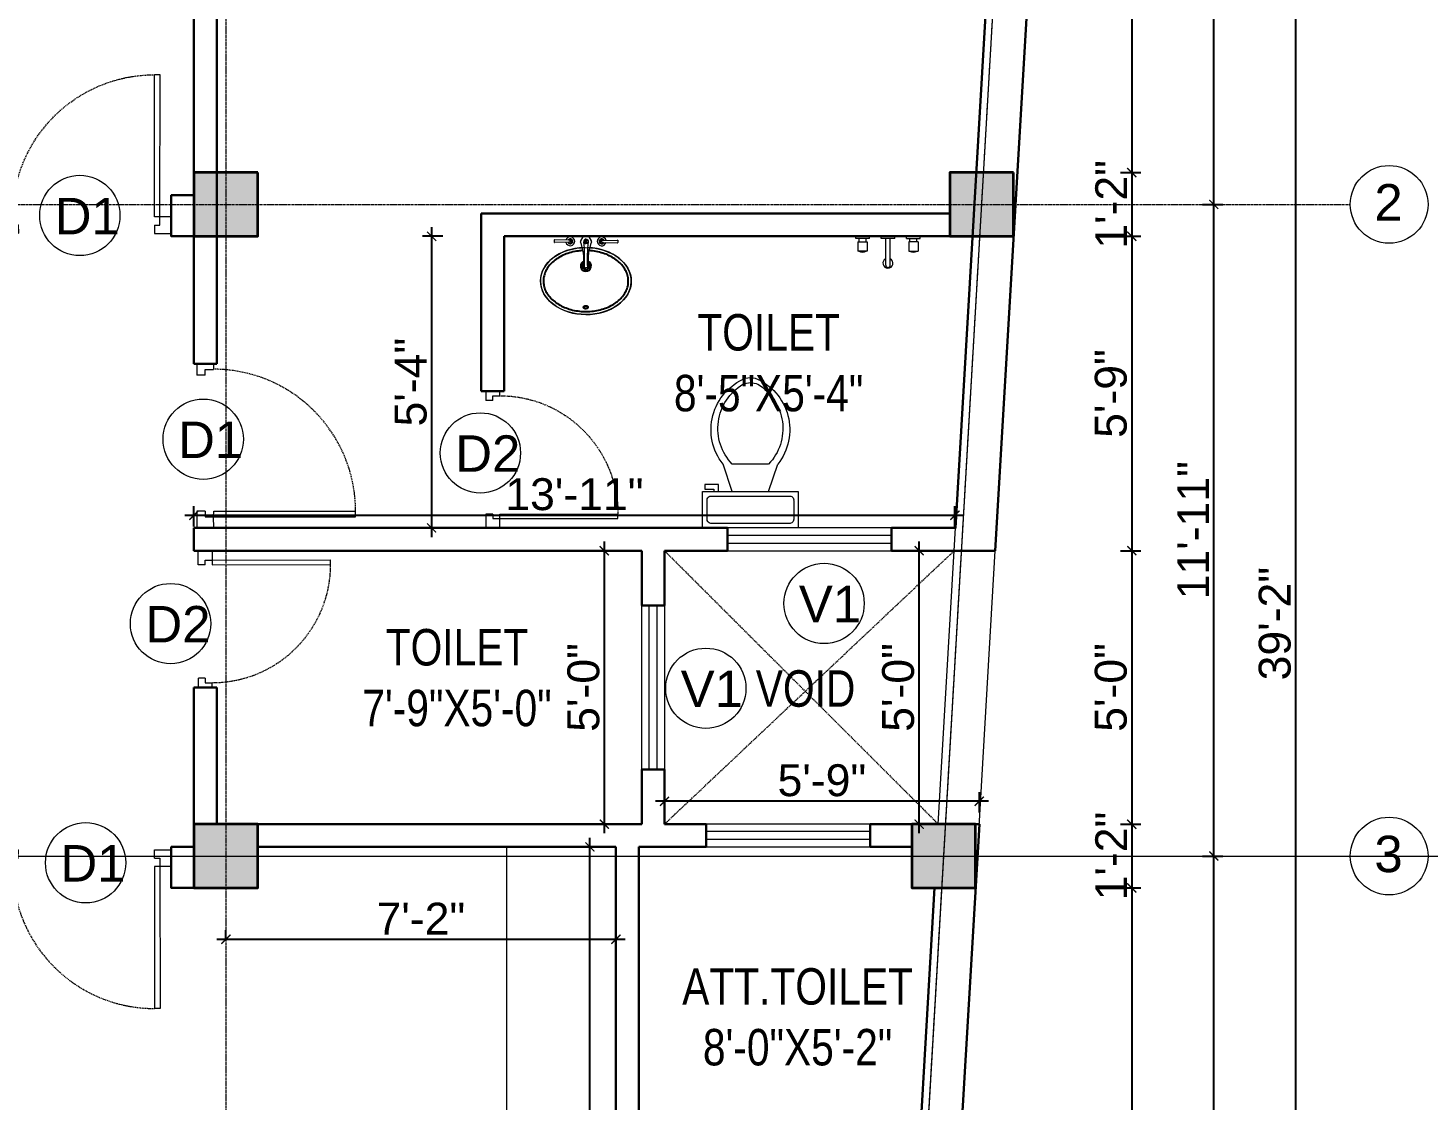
# Model space of a CAD drawing. Header units: inches. Extents: x 84707 to 107235, y 3922 to 10323.
# Drawn here: x 86745.1 to 87052.4, y 9815.8 to 10051.2 of the extents above; entities that cross this region are included whole.
import ezdxf

# ---------------------------------------------------------------- set-up
doc = ezdxf.new("R2010")
doc.units = ezdxf.units.IN
doc.header["$MEASUREMENT"] = 0
doc.linetypes.add('CENTER', pattern=[2, 1.25, -0.25, 0.25, -0.25])
doc.linetypes.add('HIDDEN', pattern=[0.375, 0.25, -0.125])
for name, color, linetype, lineweight in [('Annotate-Lite.w', 4, 'Continuous', 9), ('Annotations-Bold.w', 2, 'Continuous', 13), ('COLOUM', 3, 'Continuous', 35), ('DIM-2', 4, 'Continuous', 20), ('Door-Window.w', 4, 'Continuous', 15), ('Fittings', 9, 'Continuous', 5), ('furniture', 45, 'Continuous', 0), ('FURNT', 31, 'Continuous', 15), ('HA', 254, 'Continuous', 9), ('hatch', 9, 'Continuous', 0), ('wall', 240, 'Continuous', 30), ('wall light', 6, 'Continuous', 18), ('window', 130, 'Continuous', 13)]:
    doc.layers.add(name, color=color, linetype=linetype, lineweight=lineweight)
doc.styles.add('ARAIL', font='arial.ttf')
doc.styles.add('DIM', font='arial.ttf', dxfattribs={"width": 0.8})
doc.styles.add('gaurav', font='arial.ttf')
doc.dimstyles.new('8 inch dim', dxfattribs={"dimtxt": 7, "dimasz": 2, "dimexe": 2, "dimexo": 1, "dimgap": 1, "dimtad": 1, "dimdec": 0, "dimzin": 3, "dimdsep": 46, "dimlunit": 4, "dimtxsty": 'ARAIL', "dimblk": 'ARCHTICK', "dimcen": 0.09, "dimdle": 2, "dimadec": 0, "dimazin": 0, "dimtfac": 1, "dimtdec": 0, "dimtix": 1, "dimtofl": 0, "dimtmove": 1, "dimatfit": 3, "dimldrblk": 'ARCHTICK', "dimfxlon": 1, "dimtolj": 1, "dimtzin": 0, "dimarcsym": 0})

# ---------------------------------------------------------------- blocks, each defined once
blk = doc.blocks.new('column 14')
at = {"layer": 'COLOUM'}
h = blk.add_hatch(color=256, dxfattribs=at)
h.dxf.hatch_style = 1
h.paths.add_polyline_path([(7, 7), (-7, 7), (-7, -7), (7, -7)])
blk.add_lwpolyline([(7, 7), (7, -7), (-7, -7), (-7, 7)], close=True, dxfattribs=at)
blk = doc.blocks.new('*U9')
at = {"layer": 'Door-Window.w', "ltscale": 3}
for p, q in [((11067.44, 10097.93), (11092.24, 10116.76)), ((11092.24, 10116.76), (11093, 10115.8)), ((11068.18, 10096.96), (11093, 10115.8)), ((11063.03, 10097.66), (11065.96, 10099.89)), ((11065.96, 10099.89), (11067.44, 10097.93)), ((11065.97, 10096.82), (11067.44, 10097.93)), ((11067.44, 10097.93), (11068.18, 10096.96)), ((11065.25, 10094.74), (11063.03, 10097.66)), ((11066.71, 10095.85), (11065.25, 10094.74)), ((11066.71, 10095.85), (11065.97, 10096.82)), ((11084.8, 10072.06), (11083.33, 10070.95)), ((11084.81, 10068.99), (11083.33, 10070.95)), ((11084.8, 10072.06), (11085.54, 10071.08)), ((11084.81, 10068.99), (11087.74, 10071.22)), ((11085.54, 10071.08), (11087, 10072.19)), ((11087.74, 10071.22), (11087, 10072.19))]:
    blk.add_line(p, q, dxfattribs=at)
at = {"layer": 'Door-Window.w', "color": 9, "linetype": 'HIDDEN', "lineweight": 18}
blk.add_arc((11068.18, 10096.96), 31.16, 307.2347, 37.1906, dxfattribs=at)
blk = doc.blocks.new('Toilet - top')
at = {"layer": 'furniture'}
for p, q in [((9.5, -6), (9.5, -2)), ((-10, -8.5), (-8, -8.5)), ((-10, -9.5), (-10, -8.5)), ((-8, -8.5), (-8, -8)), ((-7, -8), (-7, -9.5)), ((-4, -8), (-6, -14)), ((4, -8), (6, -14)), ((-7, -9.5), (-10, -9.5)), ((4, -14), (-4, -14))]:
    blk.add_line(p, q, dxfattribs=at)
blk.add_lwpolyline([(10.5, -8), (10.5, 0), (-10.5, 0), (-10.5, -8)], close=True, dxfattribs=at)
for points in [[(-9.5, -2), (-9.5, -6)], [(8.5, -1), (-8.5, -1)], [(-8.5, -7), (8.5, -7)]]:
    blk.add_lwpolyline(points, dxfattribs=at)
for centre, radius, start, end in [((-8.62, -1.88), 0.884, 81.8699, 188.1301), ((8.62, -1.88), 0.884, 351.8699, 98.1301), ((-8.62, -6.12), 0.884, 171.8699, 278.1301), ((8.62, -6.12), 0.884, 261.8699, 8.1301), ((3.52, -21.58), 12.17, 141.4691, 247.9714), ((4.2, -21.82), 11.33, 136.3677, 238.9468), ((-3.52, -21.58), 12.17, 292.0284, 38.5307), ((-4.2, -21.82), 11.33, 301.053, 43.6321), ((0, -27.88), 4, 245.7318, 294.2682), ((0, -29), 4, 254.8605, 285.1395)]:
    blk.add_arc(centre, radius, start, end, dxfattribs=at)
blk = doc.blocks.new('A$C604E024C')
at = {"layer": 'hatch', "color": 9, "linetype": 'ByBlock'}
for p, q in [((-107.3, 6.3), (-198.2, 8.5)), ((-101.1, 4.4), (-101.1, -4.4)), ((-101.1, 4.4), (-100.5, 4.4)), ((-100.5, 4.4), (-100.5, 0.6)), ((-100.5, 0.6), (-96.6, 0.6)), ((-100.5, 0), (-100.5, -3.8)), ((-100.5, 0), (-96.6, 0)), ((-96.6, 4.4), (-96.6, 0.6)), ((-96.6, 4.4), (-96, 4.4)), ((-96, 4.4), (-96, -3.8)), ((-5.6, 4.4), (-5.6, -4.4)), ((-5.6, 4.4), (-5, 4.4)), ((-5, 4.4), (-5, -3.8)), ((0, 12.9), (0, -12.9)), ((1.2, 4.4), (1.2, -4.4)), ((1.2, 4.4), (3.5, 4.4)), ((1.8, 3.8), (1.8, 0.6)), ((1.8, 3.8), (3.5, 3.8)), ((1.8, 0.6), (3.5, 0.6)), ((100.4, 2.2), (101, 2.4)), ((107.3, 6.3), (198.2, 8.5)), ((199.2, 7.5), (199.2, -7.5)), ((-107.3, -6.3), (-198.2, -8.5)), ((-101.1, -4.4), (-100.5, -4.4)), ((-100.5, -3.8), (-100.5, -4.4)), ((-96.6, 0), (-96.6, -4.4)), ((-96.6, -4.4), (-96, -4.4)), ((-96, -3.8), (-96, -4.4)), ((-5.6, -4.4), (-1.2, -4.4)), ((-5, -3.8), (-1.2, -3.8)), ((-1.2, -3.8), (-1.2, -4.4)), ((1.2, -4.4), (3.5, -4.4)), ((1.8, 0), (1.8, -3.8)), ((1.8, 0), (3.5, 0)), ((1.8, -3.8), (3.5, -3.8)), ((100.4, -2.2), (101, -2.4)), ((107.3, -6.3), (198.2, -8.5))]:
    blk.add_line(p, q, dxfattribs=at)
for points in [[(34.8, -2.5), (34.8, -2.5, 0.267949), (34.8, 2.5), (19.6, 28.9, 0.267949), (15.2, 31.4), (-15.2, 31.4, 0.267949), (-19.6, 28.9), (-34.8, 2.5, 0.267949), (-34.8, -2.5)], [(0, 12.9), (-4.6, 12.9, 0.267949), (-8.9, 10.4), (-13.5, 2.5, 0.267949), (-13.5, -2.5), (-8.9, -10.4, 0.267949), (-4.6, -12.9), (0, -12.9)], [(0, 12.9), (4.6, 12.9, -0.267949), (8.9, 10.4), (13.5, 2.5, -0.267949), (13.5, -2.5), (8.9, -10.4, -0.267949), (4.6, -12.9), (0, -12.9)], [(-14.6, -149.3, 0.267949), (-14.6, -154.3), (-9.4, -163.2, 0.267949), (-5.1, -165.7), (0, -165.7)], [(14.6, -149.3, -0.267949), (14.6, -154.3), (9.5, -163.2, -0.267949), (5.2, -165.7), (0, -165.7)]]:
    blk.add_lwpolyline(points, format="xyb", dxfattribs=at)
for centre, radius, start, end in [((-148.2, 0), 51.6, 171.62848, 188.37152), ((-198.2, 7.5), 1, 88.57669, 180), ((-98.6, 0), 27.8, 193.93526, 166.06474), ((-98.6, 0), 16.1, 203.47719, 156.52281), ((-98.6, 0), 13.6, 207.82536, 152.17464), ((-98.6, 0), 10.7, 215.76651, 144.23349), ((3.5, 2.2), 2.2, 301.40481, 90), ((3.5, 2.2), 1.6, 270, 90.01417), ((3.5, -1.9), 2.5, 270, 62.70974), ((98.6, 0), 27.8, 13.93526, 346.06474), ((98.6, 0), 16.1, 23.47719, 336.52281), ((98.6, 0), 13.6, 27.82536, 332.17464), ((98.6, 0), 10.7, 35.76651, 324.23349), ((198.2, 7.5), 1, 0, 91.42331), ((-198.2, -7.5), 1, 180, 271.42331), ((-325.4, -117.3), 312.4, 354.13327, 21.56539), ((-1093.1, -109.8), 1085, 357.18281, 5.67785), ((3.5, -1.9), 1.9, 270, 90), ((1083.5, -109.3), 1075.4, 174.30277, 182.87364), ((324.5, -117.1), 311.5, 158.41566, 185.92552), ((198.2, -7.5), 1, 268.57669, 0)]:
    blk.add_arc(centre, radius, start, end, dxfattribs=at)
blk.add_ellipse((98.6, 0), major_axis=(0, 4.4), ratio=0.647537, start_param=-0.996154, end_param=4.137747, dxfattribs=at)
blk.add_open_spline([(100.4, 2.2), (100.2, 2.6), (100, 2.9), (99.5, 3.4), (99.3, 3.6), (98.9, 3.8), (98.7, 3.8), (98.6, 3.8), (98.4, 3.8), (98.1, 3.7), (97.7, 3.5), (97.5, 3.3), (97.1, 2.8), (96.9, 2.5), (96.6, 1.8), (96.5, 1.3), (96.3, 0.3), (96.3, -0.3), (96.5, -1.6), (96.7, -2.1), (97.1, -2.9), (97.4, -3.2), (97.9, -3.6), (98.1, -3.7), (98.6, -3.8), (98.8, -3.8), (99.3, -3.6), (99.6, -3.4), (100, -2.9), (100.2, -2.6), (100.4, -2.2)], degree=3, knots=[5.296065, 5.296065, 5.296065, 5.296065, 5.668493, 5.668493, 6.044953, 6.044953, 6.283185, 6.283185, 6.283185, 6.618814, 6.618814, 6.954443, 6.954443, 7.290072, 7.290072, 7.6257, 7.6257, 8.094621, 8.094621, 8.563542, 8.563542, 8.940002, 8.940002, 9.316461, 9.316461, 9.692921, 9.692921, 10.069381, 10.069381, 10.411893, 10.411893, 10.411893, 10.411893], dxfattribs=at)
blk = doc.blocks.new('basin')
at = {"layer": 'furniture', "lineweight": -3}
for radius, start, end in [(1.14, 113.503, 66.2712), (0.79, 126.715, 52.8739)]:
    blk.add_arc((134195.31, -39122.53), radius, start, end, dxfattribs=at)
at = {"layer": 'furniture'}
blk.add_ellipse((134195.31, -39125.83), major_axis=(-9.97, 0), ratio=0.736887, start_param=4.757716, end_param=10.948885, dxfattribs=at)
at = {"layer": 'furniture', "linetype": 'ByBlock'}
blk.add_ellipse((134195.31, -39125.83), major_axis=(9.97, 0), ratio=0.736887, dxfattribs=at)
at = {"layer": 'furniture', "lineweight": -3}
blk.add_ellipse((134195.31, -39131.57), major_axis=(0.448, 0), ratio=0.674502, dxfattribs=at)
blk.add_open_spline([(134194.69, -39119.15), (134194.32, -39119.17), (134193.96, -39119.2), (134193.09, -39119.32), (134192.57, -39119.42), (134191.58, -39119.69), (134191.1, -39119.85), (134190.19, -39120.23), (134189.76, -39120.45), (134188.95, -39120.93), (134188.57, -39121.2), (134187.89, -39121.77), (134187.59, -39122.07), (134187.06, -39122.71), (134186.83, -39123.04), (134186.45, -39123.73), (134186.3, -39124.08), (134186.09, -39124.79), (134186.03, -39125.15), (134185.99, -39125.61), (134185.99, -39125.72), (134185.99, -39125.83), (134185.99, -39126.08), (134186.01, -39126.34), (134186.11, -39126.94), (134186.2, -39127.29), (134186.47, -39127.97), (134186.64, -39128.31), (134187.06, -39128.96), (134187.31, -39129.28), (134187.88, -39129.88), (134188.2, -39130.16), (134188.9, -39130.7), (134189.28, -39130.94), (134190.1, -39131.39), (134190.53, -39131.59), (134191.45, -39131.93), (134191.92, -39132.08), (134192.9, -39132.31), (134193.4, -39132.4), (134194.43, -39132.51), (134194.94, -39132.53), (134195.97, -39132.52), (134196.49, -39132.48), (134197.5, -39132.35), (134198, -39132.25), (134198.97, -39132), (134199.44, -39131.84), (134200.34, -39131.48), (134200.76, -39131.27), (134201.56, -39130.8), (134201.93, -39130.55), (134202.61, -39130), (134202.91, -39129.71), (134203.45, -39129.1), (134203.69, -39128.78), (134204.08, -39128.12), (134204.24, -39127.78), (134204.48, -39127.09), (134204.56, -39126.74), (134204.64, -39126.04), (134204.64, -39125.69), (134204.57, -39124.98), (134204.49, -39124.62), (134204.25, -39123.91), (134204.09, -39123.56), (134203.69, -39122.89), (134203.45, -39122.56), (134202.89, -39121.93), (134202.58, -39121.63), (134201.88, -39121.07), (134201.49, -39120.81), (134200.67, -39120.35), (134200.22, -39120.13), (134199.3, -39119.77), (134198.81, -39119.62), (134197.81, -39119.37), (134197.29, -39119.28), (134196.49, -39119.19), (134196.22, -39119.16), (134195.94, -39119.15)], degree=3, knots=[4.778413, 4.778413, 4.778413, 4.778413, 4.89303, 4.89303, 5.060537, 5.060537, 5.228045, 5.228045, 5.395552, 5.395552, 5.56306, 5.56306, 5.730567, 5.730567, 5.898075, 5.898075, 6.065582, 6.065582, 6.233089, 6.233089, 6.283185, 6.283185, 6.283185, 6.401225, 6.401225, 6.564378, 6.564378, 6.727532, 6.727532, 6.890685, 6.890685, 7.053839, 7.053839, 7.216992, 7.216992, 7.380146, 7.380146, 7.543299, 7.543299, 7.706452, 7.706452, 7.869606, 7.869606, 8.032759, 8.032759, 8.195913, 8.195913, 8.359066, 8.359066, 8.52222, 8.52222, 8.685373, 8.685373, 8.848527, 8.848527, 9.01168, 9.01168, 9.174834, 9.174834, 9.337987, 9.337987, 9.501141, 9.501141, 9.668648, 9.668648, 9.836155, 9.836155, 10.003663, 10.003663, 10.17117, 10.17117, 10.338678, 10.338678, 10.506185, 10.506185, 10.673693, 10.673693, 10.8412, 10.8412, 10.929386, 10.929386, 10.929386, 10.929386], dxfattribs=at)
at = {"layer": 'furniture'}
blk.add_open_spline([(134195.86, -39131.57), (134195.86, -39131.55), (134195.86, -39131.52), (134195.84, -39131.46), (134195.83, -39131.44), (134195.79, -39131.36), (134195.75, -39131.32), (134195.66, -39131.25), (134195.6, -39131.23), (134195.46, -39131.18), (134195.36, -39131.16), (134195.17, -39131.17), (134195.07, -39131.2), (134194.94, -39131.27), (134194.9, -39131.3), (134194.83, -39131.37), (134194.8, -39131.4), (134194.77, -39131.48), (134194.76, -39131.52), (134194.75, -39131.6), (134194.76, -39131.65), (134194.79, -39131.73), (134194.81, -39131.76), (134194.87, -39131.83), (134194.9, -39131.86), (134194.98, -39131.9), (134195.02, -39131.92), (134195.15, -39131.97), (134195.25, -39131.99), (134195.44, -39131.98), (134195.54, -39131.95), (134195.67, -39131.89), (134195.72, -39131.85), (134195.79, -39131.78), (134195.81, -39131.75), (134195.85, -39131.67), (134195.86, -39131.63), (134195.86, -39131.58), (134195.86, -39131.58), (134195.86, -39131.57)], degree=3, knots=[0, 0, 0, 0, 0.188397, 0.188397, 0.376794, 0.376794, 0.73698, 0.73698, 1.097166, 1.097166, 1.657793, 1.657793, 2.21842, 2.21842, 2.564182, 2.564182, 2.840364, 2.840364, 3.116547, 3.116547, 3.39273, 3.39273, 3.668913, 3.668913, 3.945096, 3.945096, 4.221279, 4.221279, 4.783807, 4.783807, 5.346334, 5.346334, 5.697184, 5.697184, 5.974645, 5.974645, 6.252106, 6.252106, 6.283185, 6.283185, 6.283185, 6.283185], dxfattribs=at)
at = {"layer": 'furniture', "xscale": 0.03499430959345774, "yscale": 0.03499430959345774, "zscale": 0.03499430959345774, "rotation": 359.9929103328581}
blk.add_blockref('A$C604E024C', (134195.31, -39117.12), dxfattribs=at)
blk = doc.blocks.new('*U6')
at = {"layer": 'Door-Window.w', "ltscale": 3}
for p, q in [((11063.05, 10097.68), (11065.97, 10099.9)), ((11065.25, 10097.81), (11066.71, 10098.92)), ((11065.97, 10099.9), (11066.71, 10098.92)), ((11063.05, 10097.68), (11064.53, 10095.73)), ((11065.99, 10096.84), (11064.53, 10095.73)), ((11065.99, 10096.84), (11065.25, 10097.81)), ((11085.5, 10074.13), (11110.32, 10092.96)), ((11086.24, 10073.15), (11111.05, 10091.97)), ((11111.05, 10091.97), (11110.32, 10092.96)), ((11086.24, 10073.15), (11085.5, 10074.13)), ((11084.04, 10073.02), (11082.57, 10071.91)), ((11082.57, 10071.91), (11084.79, 10068.98)), ((11084.04, 10073.02), (11084.78, 10072.04)), ((11084.78, 10072.04), (11086.24, 10073.15)), ((11084.79, 10068.98), (11087.72, 10071.2)), ((11087.72, 10071.2), (11086.24, 10073.15))]:
    blk.add_line(p, q, dxfattribs=at)
at = {"layer": 'Door-Window.w', "color": 9, "linetype": 'HIDDEN', "lineweight": 18}
blk.add_arc((11085.5, 10074.13), 31.16, 37.1906, 127.1465, dxfattribs=at)
blk = doc.blocks.new('_ArchTick')
at = {"color": 0, "linetype": 'ByBlock', "const_width": 0.15}
blk.add_lwpolyline([(-0.5, -0.5), (0.5, 0.5)], dxfattribs=at)
blk = doc.blocks.new('*D613')
at = {"layer": 'Defpoints', "color": 0, "transparency": 16777216}
for p in [(86884.78, 9881.54), (86884.78, 9876.52), (86953.9, 9876.52)]:
    blk.add_point(p, dxfattribs=at)
at = {"layer": 'DIM-2', "color": 0, "lineweight": -2, "transparency": 16777216}
for p, q in [((86955.9, 9881.54), (86882.78, 9881.54)), ((86884.78, 9879.04), (86884.78, 9883.54)), ((86953.9, 9879.04), (86953.9, 9883.54))]:
    blk.add_line(p, q, dxfattribs=at)
at = {"layer": 'DIM-2', "color": 0, "lineweight": -2, "transparency": 16777216, "xscale": 2, "yscale": 2, "zscale": 2, "rotation": 180}
blk.add_blockref('_ArchTick', (86884.78, 9881.54), dxfattribs=at)
at = {"layer": 'DIM-2', "color": 0, "lineweight": -2, "transparency": 16777216, "xscale": 2, "yscale": 2, "zscale": 2}
blk.add_blockref('_ArchTick', (86953.9, 9881.54), dxfattribs=at)
at = {"layer": 'DIM-2', "color": 0, "transparency": 16777216, "insert": (86919.34, 9886.11), "char_height": 7, "attachment_point": 5, "style": 'ARAIL'}
blk.add_mtext('\\A1;5\'-9"', dxfattribs=at)
blk = doc.blocks.new('*D629')
at = {"layer": 'Defpoints', "color": 0, "transparency": 16777216}
for p in [(86969.36, 10141.52), (86961.43, 10019.52), (86987.36, 10019.52)]:
    blk.add_point(p, dxfattribs=at)
at = {"layer": 'DIM-2', "color": 0, "lineweight": -2, "transparency": 16777216}
for p, q in [((86987.36, 10143.52), (86987.36, 10017.52)), ((86984.86, 10141.52), (86989.36, 10141.52)), ((86984.86, 10019.52), (86989.36, 10019.52))]:
    blk.add_line(p, q, dxfattribs=at)
at = {"layer": 'DIM-2', "color": 0, "lineweight": -2, "transparency": 16777216, "xscale": 2, "yscale": 2, "zscale": 2}
for p, rotation in [((86987.36, 10141.52), 90), ((86987.36, 10019.52), 270)]:
    blk.add_blockref('_ArchTick', p, dxfattribs=dict(at, rotation=rotation))
at = {"layer": 'DIM-2', "color": 0, "transparency": 16777216, "insert": (86982.79, 10080.52), "char_height": 7, "attachment_point": 5, "rotation": 90, "style": 'ARAIL'}
blk.add_mtext('\\A1;10\'-2"', dxfattribs=at)
blk = doc.blocks.new('*D630')
at = {"layer": 'Defpoints', "color": 0, "transparency": 16777216}
for p in [(86961.43, 10019.52), (86961.43, 10005.52), (86987.36, 10005.52)]:
    blk.add_point(p, dxfattribs=at)
at = {"layer": 'DIM-2', "color": 0, "lineweight": -2, "transparency": 16777216}
for p, q in [((86984.86, 10019.52), (86989.36, 10019.52)), ((86987.36, 10021.52), (86987.36, 10003.52)), ((86984.86, 10005.52), (86989.36, 10005.52))]:
    blk.add_line(p, q, dxfattribs=at)
at = {"layer": 'DIM-2', "color": 0, "lineweight": -2, "transparency": 16777216, "xscale": 2, "yscale": 2, "zscale": 2}
for p, rotation in [((86987.36, 10019.52), 90), ((86987.36, 10005.52), 270)]:
    blk.add_blockref('_ArchTick', p, dxfattribs=dict(at, rotation=rotation))
at = {"layer": 'DIM-2', "color": 0, "transparency": 16777216, "insert": (86982.85, 10012.52), "char_height": 7, "attachment_point": 5, "rotation": 90, "style": 'ARAIL'}
blk.add_mtext('\\A1;1\'-2"', dxfattribs=at)
blk = doc.blocks.new('*D631')
at = {"layer": 'Defpoints', "color": 0, "transparency": 16777216}
for p in [(86961.43, 10005.52), (86957.4, 9936.52), (86987.36, 9936.52)]:
    blk.add_point(p, dxfattribs=at)
at = {"layer": 'DIM-2', "color": 0, "lineweight": -2, "transparency": 16777216}
for p, q in [((86987.36, 10007.52), (86987.36, 9934.52)), ((86984.86, 10005.52), (86989.36, 10005.52)), ((86984.86, 9936.52), (86989.36, 9936.52))]:
    blk.add_line(p, q, dxfattribs=at)
at = {"layer": 'DIM-2', "color": 0, "lineweight": -2, "transparency": 16777216, "xscale": 2, "yscale": 2, "zscale": 2}
for p, rotation in [((86987.36, 10005.52), 90), ((86987.36, 9936.52), 270)]:
    blk.add_blockref('_ArchTick', p, dxfattribs=dict(at, rotation=rotation))
at = {"layer": 'DIM-2', "color": 0, "transparency": 16777216, "insert": (86982.79, 9971.02), "char_height": 7, "attachment_point": 5, "rotation": 90, "style": 'ARAIL'}
blk.add_mtext('\\A1;5\'-9"', dxfattribs=at)
blk = doc.blocks.new('*D632')
at = {"layer": 'Defpoints', "color": 0, "transparency": 16777216}
for p in [(86957.4, 9936.52), (86953.9, 9876.52), (86987.36, 9876.52)]:
    blk.add_point(p, dxfattribs=at)
at = {"layer": 'DIM-2', "color": 0, "lineweight": -2, "transparency": 16777216}
for p, q in [((86984.86, 9936.52), (86989.36, 9936.52)), ((86987.36, 9938.52), (86987.36, 9874.52)), ((86984.86, 9876.52), (86989.36, 9876.52))]:
    blk.add_line(p, q, dxfattribs=at)
at = {"layer": 'DIM-2', "color": 0, "lineweight": -2, "transparency": 16777216, "xscale": 2, "yscale": 2, "zscale": 2}
for p, rotation in [((86987.36, 9936.52), 90), ((86987.36, 9876.52), 270)]:
    blk.add_blockref('_ArchTick', p, dxfattribs=dict(at, rotation=rotation))
at = {"layer": 'DIM-2', "color": 0, "transparency": 16777216, "insert": (86982.79, 9906.52), "char_height": 7, "attachment_point": 5, "rotation": 90, "style": 'ARAIL'}
blk.add_mtext('\\A1;5\'-0"', dxfattribs=at)
blk = doc.blocks.new('*D633')
at = {"layer": 'Defpoints', "color": 0, "transparency": 16777216}
for p in [(86953.9, 9876.52), (86953.09, 9862.52), (86987.36, 9862.52)]:
    blk.add_point(p, dxfattribs=at)
at = {"layer": 'DIM-2', "color": 0, "lineweight": -2, "transparency": 16777216}
for p, q in [((86987.36, 9878.52), (86987.36, 9860.52)), ((86984.86, 9876.52), (86989.36, 9876.52)), ((86984.86, 9862.52), (86989.36, 9862.52))]:
    blk.add_line(p, q, dxfattribs=at)
at = {"layer": 'DIM-2', "color": 0, "lineweight": -2, "transparency": 16777216, "xscale": 2, "yscale": 2, "zscale": 2}
for p, rotation in [((86987.36, 9876.52), 90), ((86987.36, 9862.52), 270)]:
    blk.add_blockref('_ArchTick', p, dxfattribs=dict(at, rotation=rotation))
at = {"layer": 'DIM-2', "color": 0, "transparency": 16777216, "insert": (86982.85, 9869.52), "char_height": 7, "attachment_point": 5, "rotation": 90, "style": 'ARAIL'}
blk.add_mtext('\\A1;1\'-2"', dxfattribs=at)
blk = doc.blocks.new('*D634')
at = {"layer": 'Defpoints', "color": 0, "transparency": 16777216}
for p in [(86953.09, 9862.52), (86942.77, 9699.52), (86987.36, 9699.52)]:
    blk.add_point(p, dxfattribs=at)
at = {"layer": 'DIM-2', "color": 0, "lineweight": -2, "transparency": 16777216}
for p, q in [((86984.86, 9862.52), (86989.36, 9862.52)), ((86987.36, 9864.52), (86987.36, 9697.52)), ((86984.86, 9699.52), (86989.36, 9699.52))]:
    blk.add_line(p, q, dxfattribs=at)
at = {"layer": 'DIM-2', "color": 0, "lineweight": -2, "transparency": 16777216, "xscale": 2, "yscale": 2, "zscale": 2}
for p, rotation in [((86987.36, 9862.52), 90), ((86987.36, 9699.52), 270)]:
    blk.add_blockref('_ArchTick', p, dxfattribs=dict(at, rotation=rotation))
at = {"layer": 'DIM-2', "color": 0, "transparency": 16777216, "insert": (86982.78, 9781.02), "char_height": 7, "attachment_point": 5, "rotation": 90, "style": 'ARAIL'}
blk.add_mtext('\\A1;13\'-7"', dxfattribs=at)
blk = doc.blocks.new('*D636')
at = {"layer": 'Defpoints', "color": 0, "transparency": 16777216}
for p in [(86946.09, 9869.52), (87005.36, 9869.52), (86935.77, 9692.52)]:
    blk.add_point(p, dxfattribs=at)
at = {"layer": 'DIM-2', "color": 0, "lineweight": -2, "transparency": 16777216}
for p, q in [((87005.36, 9690.52), (87005.36, 9871.52)), ((87002.86, 9869.52), (87007.36, 9869.52)), ((87002.86, 9692.52), (87007.36, 9692.52))]:
    blk.add_line(p, q, dxfattribs=at)
at = {"layer": 'DIM-2', "color": 0, "lineweight": -2, "transparency": 16777216, "xscale": 2, "yscale": 2, "zscale": 2}
for p, rotation in [((87005.36, 9869.52), 90), ((87005.36, 9692.52), 270)]:
    blk.add_blockref('_ArchTick', p, dxfattribs=dict(at, rotation=rotation))
at = {"layer": 'DIM-2', "color": 0, "transparency": 16777216, "insert": (87000.79, 9781.02), "char_height": 7, "attachment_point": 5, "rotation": 90, "style": 'ARAIL'}
blk.add_mtext('\\A1;14\'-9"', dxfattribs=at)
blk = doc.blocks.new('*D637')
at = {"layer": 'Defpoints', "color": 0, "transparency": 16777216}
for p in [(86969.36, 10155.52), (87023.36, 10155.52), (86942.77, 9685.52)]:
    blk.add_point(p, dxfattribs=at)
at = {"layer": 'DIM-2', "color": 0, "lineweight": -2, "transparency": 16777216}
for p, q in [((87023.36, 9683.52), (87023.36, 10157.52)), ((87020.86, 10155.52), (87025.36, 10155.52)), ((87020.86, 9685.52), (87025.36, 9685.52))]:
    blk.add_line(p, q, dxfattribs=at)
at = {"layer": 'DIM-2', "color": 0, "lineweight": -2, "transparency": 16777216, "xscale": 2, "yscale": 2, "zscale": 2}
for p, rotation in [((87023.36, 10155.52), 90), ((87023.36, 9685.52), 270)]:
    blk.add_blockref('_ArchTick', p, dxfattribs=dict(at, rotation=rotation))
at = {"layer": 'DIM-2', "color": 0, "transparency": 16777216, "insert": (87018.78, 9920.52), "char_height": 7, "attachment_point": 5, "rotation": 90, "style": 'ARAIL'}
blk.add_mtext('\\A1;39\'-2"', dxfattribs=at)
blk = doc.blocks.new('*D638')
at = {"layer": 'Defpoints', "color": 0, "transparency": 16777216}
for p in [(86954.43, 10012.52), (87005.36, 10012.52), (86946.09, 9869.52)]:
    blk.add_point(p, dxfattribs=at)
at = {"layer": 'DIM-2', "color": 0, "lineweight": -2, "transparency": 16777216}
for p, q in [((87005.36, 9867.52), (87005.36, 10014.52)), ((87002.86, 10012.52), (87007.36, 10012.52)), ((87002.86, 9869.52), (87007.36, 9869.52))]:
    blk.add_line(p, q, dxfattribs=at)
at = {"layer": 'DIM-2', "color": 0, "lineweight": -2, "transparency": 16777216, "xscale": 2, "yscale": 2, "zscale": 2}
for p, rotation in [((87005.36, 10012.52), 90), ((87005.36, 9869.52), 270)]:
    blk.add_blockref('_ArchTick', p, dxfattribs=dict(at, rotation=rotation))
at = {"layer": 'DIM-2', "color": 0, "transparency": 16777216, "insert": (87000.85, 9941.02), "char_height": 7, "attachment_point": 5, "rotation": 90, "style": 'ARAIL'}
blk.add_mtext('\\A1;11\'-11"', dxfattribs=at)
blk = doc.blocks.new('*D639')
at = {"layer": 'Defpoints', "color": 0, "transparency": 16777216}
for p in [(86962.36, 10148.52), (87005.36, 10148.52), (86954.43, 10012.52)]:
    blk.add_point(p, dxfattribs=at)
at = {"layer": 'DIM-2', "color": 0, "lineweight": -2, "transparency": 16777216}
for p, q in [((87002.86, 10148.52), (87007.36, 10148.52)), ((87005.36, 10010.52), (87005.36, 10150.52)), ((87002.86, 10012.52), (87007.36, 10012.52))]:
    blk.add_line(p, q, dxfattribs=at)
at = {"layer": 'DIM-2', "color": 0, "lineweight": -2, "transparency": 16777216, "xscale": 2, "yscale": 2, "zscale": 2}
for p, rotation in [((87005.36, 10148.52), 90), ((87005.36, 10012.52), 270)]:
    blk.add_blockref('_ArchTick', p, dxfattribs=dict(at, rotation=rotation))
at = {"layer": 'DIM-2', "color": 0, "transparency": 16777216, "insert": (87000.85, 10080.52), "char_height": 7, "attachment_point": 5, "rotation": 90, "style": 'ARAIL'}
blk.add_mtext('\\A1;11\'-4"', dxfattribs=at)
blk = doc.blocks.new('*D642')
at = {"layer": 'Defpoints', "color": 0, "transparency": 16777216}
for p in [(86940.68, 9936.52), (86940.68, 9936.52), (86939.09, 9876.52)]:
    blk.add_point(p, dxfattribs=at)
at = {"layer": 'DIM-2', "color": 0, "lineweight": -2, "transparency": 16777216}
for p, q in [((86940.68, 9874.52), (86940.68, 9938.52)), ((86940.68, 9936.52), (86942.68, 9936.52)), ((86940.09, 9876.52), (86942.68, 9876.52))]:
    blk.add_line(p, q, dxfattribs=at)
at = {"layer": 'DIM-2', "color": 0, "lineweight": -2, "transparency": 16777216, "xscale": 2, "yscale": 2, "zscale": 2}
for p, rotation in [((86940.68, 9936.52), 90), ((86940.68, 9876.52), 270)]:
    blk.add_blockref('_ArchTick', p, dxfattribs=dict(at, rotation=rotation))
at = {"layer": 'DIM-2', "color": 0, "transparency": 16777216, "insert": (86936.1, 9906.52), "char_height": 7, "attachment_point": 5, "rotation": 90, "style": 'ARAIL'}
blk.add_mtext('\\A1;5\'-0"', dxfattribs=at)
blk = doc.blocks.new('*D670')
at = {"layer": 'Defpoints', "color": 0, "transparency": 16777216}
for p in [(86788.49, 9851.26), (86874.12, 9851.26), (86874.12, 9851.26)]:
    blk.add_point(p, dxfattribs=at)
at = {"layer": 'DIM-2', "color": 0, "lineweight": -2, "transparency": 16777216}
for p, q in [((86788.49, 9851.26), (86788.49, 9853.26)), ((86874.12, 9851.26), (86874.12, 9853.26)), ((86786.49, 9851.26), (86876.12, 9851.26))]:
    blk.add_line(p, q, dxfattribs=at)
at = {"layer": 'DIM-2', "color": 0, "lineweight": -2, "transparency": 16777216, "xscale": 2, "yscale": 2, "zscale": 2, "rotation": 180}
blk.add_blockref('_ArchTick', (86788.49, 9851.26), dxfattribs=at)
at = {"layer": 'DIM-2', "color": 0, "lineweight": -2, "transparency": 16777216, "xscale": 2, "yscale": 2, "zscale": 2}
blk.add_blockref('_ArchTick', (86874.12, 9851.26), dxfattribs=at)
at = {"layer": 'DIM-2', "color": 0, "transparency": 16777216, "insert": (86831.31, 9855.78), "char_height": 7, "attachment_point": 5, "style": 'ARAIL'}
blk.add_mtext('\\A1;7\'-2"', dxfattribs=at)
blk = doc.blocks.new('*D692')
at = {"layer": 'Defpoints', "color": 0, "transparency": 16777216}
for p in [(86948.53, 9944.3), (86781.49, 9939.02), (86948.53, 9939.02)]:
    blk.add_point(p, dxfattribs=at)
at = {"layer": 'DIM-2', "color": 0, "lineweight": -2, "transparency": 16777216}
for p, q in [((86781.49, 9941.8), (86781.49, 9946.3)), ((86948.53, 9941.8), (86948.53, 9946.3)), ((86779.49, 9944.3), (86950.53, 9944.3))]:
    blk.add_line(p, q, dxfattribs=at)
at = {"layer": 'DIM-2', "color": 0, "lineweight": -2, "transparency": 16777216, "xscale": 2, "yscale": 2, "zscale": 2, "rotation": 180}
blk.add_blockref('_ArchTick', (86781.49, 9944.3), dxfattribs=at)
at = {"layer": 'DIM-2', "color": 0, "lineweight": -2, "transparency": 16777216, "xscale": 2, "yscale": 2, "zscale": 2}
blk.add_blockref('_ArchTick', (86948.53, 9944.3), dxfattribs=at)
at = {"layer": 'DIM-2', "color": 0, "transparency": 16777216, "insert": (86865.01, 9948.88), "char_height": 7, "attachment_point": 5, "style": 'ARAIL'}
blk.add_mtext('\\A1;13\'-11"', dxfattribs=at)
blk = doc.blocks.new('*D694')
at = {"layer": 'Defpoints', "color": 0, "transparency": 16777216}
for p in [(86849.56, 10005.52), (86833.66, 9941.52), (86849.56, 9941.52)]:
    blk.add_point(p, dxfattribs=at)
at = {"layer": 'DIM-2', "color": 0, "lineweight": -2, "transparency": 16777216}
for p, q in [((86833.66, 10007.52), (86833.66, 9939.52)), ((86836.16, 10005.52), (86831.66, 10005.52)), ((86836.16, 9941.52), (86831.66, 9941.52))]:
    blk.add_line(p, q, dxfattribs=at)
at = {"layer": 'DIM-2', "color": 0, "lineweight": -2, "transparency": 16777216, "xscale": 2, "yscale": 2, "zscale": 2}
for p, rotation in [((86833.66, 10005.52), 90), ((86833.66, 9941.52), 270)]:
    blk.add_blockref('_ArchTick', p, dxfattribs=dict(at, rotation=rotation))
at = {"layer": 'DIM-2', "color": 0, "transparency": 16777216, "insert": (86829.1, 9973.52), "char_height": 7, "attachment_point": 5, "rotation": 90, "style": 'ARAIL'}
blk.add_mtext('\\A1;5\'-4"', dxfattribs=at)
blk = doc.blocks.new('*D695')
at = {"layer": 'Defpoints', "color": 0, "transparency": 16777216}
for p in [(86871.58, 9936.52), (86879.78, 9936.52), (86879.78, 9876.52)]:
    blk.add_point(p, dxfattribs=at)
at = {"layer": 'DIM-2', "color": 0, "lineweight": -2, "transparency": 16777216}
for p, q in [((86874.08, 9936.52), (86869.58, 9936.52)), ((86871.58, 9874.52), (86871.58, 9938.52)), ((86874.08, 9876.52), (86869.58, 9876.52))]:
    blk.add_line(p, q, dxfattribs=at)
at = {"layer": 'DIM-2', "color": 0, "lineweight": -2, "transparency": 16777216, "xscale": 2, "yscale": 2, "zscale": 2}
for p, rotation in [((86871.58, 9936.52), 90), ((86871.58, 9876.52), 270)]:
    blk.add_blockref('_ArchTick', p, dxfattribs=dict(at, rotation=rotation))
at = {"layer": 'DIM-2', "color": 0, "transparency": 16777216, "insert": (86867.01, 9906.52), "char_height": 7, "attachment_point": 5, "rotation": 90, "style": 'ARAIL'}
blk.add_mtext('\\A1;5\'-0"', dxfattribs=at)
blk = doc.blocks.new('*D696')
at = {"layer": 'Defpoints', "color": 0, "transparency": 16777216}
for p in [(86868.41, 9871.52), (86874.12, 9871.52), (86874.12, 9694.52)]:
    blk.add_point(p, dxfattribs=at)
at = {"layer": 'DIM-2', "color": 0, "lineweight": -2, "transparency": 16777216}
for p, q in [((86870.91, 9871.52), (86866.41, 9871.52)), ((86868.41, 9692.52), (86868.41, 9873.52)), ((86870.91, 9694.52), (86866.41, 9694.52))]:
    blk.add_line(p, q, dxfattribs=at)
at = {"layer": 'DIM-2', "color": 0, "lineweight": -2, "transparency": 16777216, "xscale": 2, "yscale": 2, "zscale": 2}
for p, rotation in [((86868.41, 9871.52), 90), ((86868.41, 9694.52), 270)]:
    blk.add_blockref('_ArchTick', p, dxfattribs=dict(at, rotation=rotation))
at = {"layer": 'DIM-2', "color": 0, "transparency": 16777216, "insert": (86863.84, 9783.02), "char_height": 7, "attachment_point": 5, "rotation": 90, "style": 'ARAIL'}
blk.add_mtext('\\A1;14\'-9"', dxfattribs=at)

msp = doc.modelspace()

# ---------------------------------------------------------------- linework, layer by layer
at = {"layer": 'Annotate-Lite.w', "ltscale": 0.005}
for centre in [(86756.44, 10010.09), (86783.53, 9960.99), (86844.37, 9957.97), (86919.81, 9924.96), (86776.36, 9920.52), (86893.86, 9906.33), (86757.71, 9868.05)]:
    msp.add_circle(centre, 8.81, dxfattribs=at)
at = {"layer": 'Annotations-Bold.w', "linetype": 'CENTER', "ltscale": 0.3}
for p, q in [((86788.49, 10261.58), (86788.49, 9585.08)), ((86549.07, 10012.52), (87035.32, 10012.52)), ((86549.07, 9869.52), (87035.32, 9869.52))]:
    msp.add_line(p, q, dxfattribs=at)
msp.add_lwpolyline([(86935.77, 9585.08), (86935.77, 9692.52), (86962.36, 10148.52), (86962.36, 10261.58)], dxfattribs=at)
at = {"layer": 'DIM-2'}
msp.add_line((86948.39, 9936.52), (86948.68, 9941.52), dxfattribs=at)
for p, direction in [((86935.77, 9692.52), (0.0582225, 0.9983036)), ((87688.48, 9869.52), (1, 0))]:
    msp.add_xline(p, direction, dxfattribs=at)
for centre in [(87043.86, 10012.52), (87043.86, 9869.52)]:
    msp.add_circle(centre, 8.53, dxfattribs=at)
at = {"layer": 'Fittings'}
for p, q in [((86926.76, 10005.02), (86926.76, 10005.52)), ((86929.76, 10005.52), (86926.76, 10005.52)), ((86929.76, 10005.02), (86926.76, 10005.02)), ((86927.24, 10004.28), (86929.28, 10004.28)), ((86927.24, 10004.28), (86927.24, 10002.29)), ((86927.49, 10004.28), (86927.49, 10005.02)), ((86929.02, 10004.28), (86929.02, 10005.02)), ((86929.28, 10004.28), (86929.28, 10002.29)), ((86929.76, 10005.02), (86929.76, 10005.52)), ((86932.34, 10005.02), (86932.34, 10005.52)), ((86935.34, 10005.52), (86932.34, 10005.52)), ((86935.34, 10005.02), (86932.34, 10005.02)), ((86933.34, 9999.19), (86933.34, 10005.02)), ((86934.34, 9999.19), (86934.34, 10005.02)), ((86935.34, 10005.02), (86935.34, 10005.52)), ((86937.91, 10005.02), (86937.91, 10005.52)), ((86940.91, 10005.52), (86937.91, 10005.52)), ((86937.91, 10005.02), (86940.91, 10005.02)), ((86940.44, 10004.28), (86938.39, 10004.28)), ((86938.39, 10004.28), (86938.39, 10002.29)), ((86938.65, 10004.28), (86938.65, 10005.02)), ((86940.18, 10004.28), (86940.18, 10005.02)), ((86940.44, 10004.28), (86940.44, 10002.29)), ((86940.91, 10005.02), (86940.91, 10005.52)), ((86929.28, 10002.29), (86927.24, 10002.29)), ((86938.39, 10002.29), (86940.44, 10002.29))]:
    msp.add_line(p, q, dxfattribs=at)
for centre, radius, start, end in [((86928.26, 10003.72, 0), 1.66, 240.1832, 299.8168), ((86933.84, 9999.62, 0), 1.11, 116.7926, 63.2074), ((86939.41, 10003.72, 0), 1.66, 240.1832, 299.8168), ((86933.84, 9999.19, 0), 0.5, 180, 0)]:
    msp.add_arc(centre, radius, start, end, dxfattribs=at)
at = {"layer": 'FURNT'}
msp.add_line((86850.12, 9871.52), (86850.12, 9694.52), dxfattribs=at)
at = {"layer": 'HA', "linetype": 'HIDDEN'}
for p, q in [((86884.78, 9936.52), (86944.89, 9876.52)), ((86884.78, 9876.52), (86948.39, 9936.52))]:
    msp.add_line(p, q, dxfattribs=at)
at = {"layer": 'wall'}
for p, q in [((86970.18, 10155.52), (86957.4, 9936.52)), ((86781.49, 9977.52), (86781.49, 10141.52)), ((86786.49, 9977.52), (86786.49, 10141.52)), ((86844.56, 10010.52), (86947.26, 10010.52)), ((86844.56, 10010.52), (86844.56, 9971.52)), ((86849.56, 10005.52), (86952.24, 10005.52)), ((86849.56, 10005.52), (86849.56, 9971.52)), ((86781.49, 9977.52), (86786.49, 9977.52)), ((86849.56, 9971.52), (86844.56, 9971.52)), ((86781.49, 9941.52), (86898.59, 9941.52)), ((86781.49, 9936.52), (86781.49, 9941.52)), ((86898.59, 9936.52), (86898.59, 9941.52)), ((86934.59, 9936.52), (86934.59, 9941.52)), ((86781.49, 9936.52), (86879.78, 9936.52)), ((86879.78, 9924.52), (86879.78, 9936.52)), ((86884.78, 9936.52), (86898.59, 9936.52)), ((86884.78, 9924.52), (86884.78, 9936.52)), ((86934.59, 9936.52), (86957.4, 9936.52)), ((86879.78, 9924.52), (86884.78, 9924.52)), ((86781.49, 9906.52), (86786.49, 9906.52)), ((86781.49, 9906.52), (86781.49, 9876.52)), ((86786.49, 9906.52), (86786.49, 9876.52)), ((86879.78, 9876.52), (86879.78, 9888.52)), ((86879.78, 9888.52), (86884.78, 9888.52)), ((86884.78, 9876.52), (86884.78, 9888.52)), ((86879.78, 9876.52), (86795.49, 9876.52)), ((86884.78, 9876.52), (86893.94, 9876.52)), ((86893.94, 9876.52), (86893.94, 9871.52)), ((86929.94, 9876.52), (86953.9, 9876.52)), ((86929.94, 9876.52), (86929.94, 9871.52)), ((86953.9, 9876.52), (86942.77, 9685.52)), ((86874.12, 9871.52), (86795.49, 9871.52)), ((86874.12, 9871.52), (86874.12, 9770.52)), ((86893.94, 9871.52), (86879.12, 9871.52)), ((86879.12, 9871.52), (86879.12, 9770.52)), ((86938.92, 9871.52), (86929.94, 9871.52))]:
    msp.add_line(p, q, dxfattribs=at)
for points in [[(86960.34, 10141.52), (86948.68, 9941.52), (86934.59, 9941.52)], [(86944.07, 9862.52), (86939, 9775.52)]]:
    msp.add_lwpolyline(points, dxfattribs=at)
for points in [[(86781.49, 10005.52), (86776.49, 10005.52), (86776.49, 10014.52), (86781.49, 10014.52)], [(86781.49, 9862.52), (86776.49, 9862.52), (86776.49, 9871.52), (86781.49, 9871.52)]]:
    msp.add_lwpolyline(points, close=True, dxfattribs=at)
at = {"layer": 'wall light'}
for points in [[(86944.89, 9876.52), (86948.39, 9936.52)], [(86953.87, 9875.99), (86957.4, 9936.52)]]:
    msp.add_lwpolyline(points, dxfattribs=at)
at = {"layer": 'window'}
for p, q in [((86934.59, 9941.52), (86898.59, 9941.52)), ((86934.59, 9939.89), (86898.59, 9939.89)), ((86934.59, 9938.14), (86898.59, 9938.14)), ((86898.59, 9936.52), (86934.59, 9936.52)), ((86879.78, 9888.52), (86879.78, 9924.52)), ((86881.41, 9888.52), (86881.41, 9924.52)), ((86883.16, 9888.52), (86883.16, 9924.52)), ((86884.78, 9924.52), (86884.78, 9888.52)), ((86929.94, 9876.52), (86893.94, 9876.52)), ((86929.94, 9874.89), (86893.94, 9874.89)), ((86929.94, 9873.14), (86893.94, 9873.14)), ((86893.94, 9871.52), (86929.94, 9871.52))]:
    msp.add_line(p, q, dxfattribs=at)

# ---------------------------------------------------------------- block references
at = {"layer": 'Door-Window.w', "linetype": 'ByBlock'}
for name, p, xscale, yscale, zscale, rotation in [('*U9', (85409.99, -4906.69), -0.999790782091718, 0.999790782091718, 0.999790782091718, 307.1524242901597), ('*U6', (71869.3, 8611.02), 0.999790782091718, 0.999790782091718, 0.999790782091718, 322.8475757098403), ('*U9', (74415.97, 11055.62), -0.8331589850765594, 0.8331589850765594, 0.8331589850765594, 217.2660034294755), ('*U6', (74352.85, 11020.62), -0.8331589850765594, 0.8331589850765594, 0.8331589850765594, 217.2660034294755), ('*U9', (85409.99, 24783.72), 0.9997907820917175, 0.9997907820917175, 0.9997907820917175, 232.8475757098404)]:
    msp.add_blockref(name, p, dxfattribs=dict(at, xscale=xscale, yscale=yscale, zscale=zscale, rotation=rotation))
at = {"layer": 'Fittings', "color": 4, "lineweight": 15, "rotation": 359.8162799008568}
msp.add_blockref('basin', (-47201.64, 49551.63), dxfattribs=at)
at = {"layer": 'furniture', "extrusion": (0, 0, -1), "zscale": -1, "rotation": 180}
msp.add_blockref('Toilet - top', (-86903.64, 9941.52), dxfattribs=at)
at = {"layer": 'wall', "xscale": -1, "rotation": 270}
for p in [(86788.49, 10012.52), (86954.43, 10012.52), (86788.49, 9869.52), (86946.09, 9869.52)]:
    msp.add_blockref('column 14', p, dxfattribs=at)

# ---------------------------------------------------------------- texts
at = {"ltscale": 7, "char_height": 8, "width": 121.9318, "attachment_point": 8, "style": 'DIM'}
for s, insert in [('TOILET\\P8\'-5"X5\'-4"', (86907.64, 9967)), ('TOILET\\P7\'-9"X5\'-0"', (86839.23, 9897.89)), ('VOID', (86915.75, 9902.17)), ('ATT.TOILET\\P8\'-0"X5\'-2"', (86914, 9823.46))]:
    msp.add_mtext(s, dxfattribs=dict(at, insert=insert))
at = {"layer": 'Annotate-Lite.w', "ltscale": 0.005, "char_height": 8, "attachment_point": 1, "style": 'gaurav'}
for s, insert in [('D1', (86750.93, 10013.96)), ('D1', (86778.01, 9964.86)), ('D2', (86838.85, 9961.84)), ('V1', (86914.29, 9928.83)), ('D2', (86770.84, 9924.39)), ('V1', (86888.34, 9910.2)), ('D1', (86752.19, 9871.92))]:
    msp.add_mtext_dynamic_manual_height_columns(s, width=8, gutter_width=100, heights=[0], dxfattribs=dict(at, insert=insert))
at = {"layer": 'Annotations-Bold.w', "linetype": 'CENTER', "ltscale": 1.5, "char_height": 8, "attachment_point": 1, "style": 'ARAIL'}
for s, insert in [('2', (87040.62, 10016.98)), ('3', (87040.62, 9873.98))]:
    msp.add_mtext_dynamic_manual_height_columns(s, width=6.5393, gutter_width=100, heights=[0], dxfattribs=dict(at, insert=insert))

# ---------------------------------------------------------------- dimensions: what is measured, and where the dimension line sits
at = {"layer": 'DIM-2'}
for base, p1, p2, picture, middle in [((87023.36, 10155.52), (86942.77, 9685.52), (86969.36, 10155.52), '*D637', (87018.78, 9920.52)), ((87005.36, 10148.52), (86954.43, 10012.52), (86962.36, 10148.52), '*D639', (87000.85, 10080.52)), ((86987.36, 10019.52), (86969.36, 10141.52), (86961.43, 10019.52), '*D629', (86982.79, 10080.52)), ((87005.36, 10012.52), (86946.09, 9869.52), (86954.43, 10012.52), '*D638', (87000.85, 9941.02)), ((86833.66, 9941.52), (86849.56, 10005.52), (86849.56, 9941.52), '*D694', (86829.1, 9973.52)), ((86987.36, 9936.52), (86961.43, 10005.52), (86957.4, 9936.52), '*D631', (86982.79, 9971.02)), ((86871.58, 9936.52), (86879.78, 9876.52), (86879.78, 9936.52), '*D695', (86867.01, 9906.52)), ((86940.68, 9936.52), (86939.09, 9876.52), (86940.68, 9936.52), '*D642', (86936.1, 9906.52)), ((86987.36, 9876.52), (86957.4, 9936.52), (86953.9, 9876.52), '*D632', (86982.79, 9906.52)), ((86868.41, 9871.52), (86874.12, 9694.52), (86874.12, 9871.52), '*D696', (86863.84, 9783.02)), ((87005.36, 9869.52), (86935.77, 9692.52), (86946.09, 9869.52), '*D636', (87000.79, 9781.02)), ((86987.36, 9699.52), (86953.09, 9862.52), (86942.77, 9699.52), '*D634', (86982.78, 9781.02))]:
    dim = msp.add_linear_dim(base=base, p1=p1, p2=p2, angle=90, dimstyle='8 inch dim', dxfattribs=at)
    dim.commit()
    dim.dimension.update_dxf_attribs({"geometry": picture, "text_midpoint": middle})
for base, p1, p2, picture, middle in [((86987.36, 10005.52), (86961.43, 10019.52), (86961.43, 10005.52), '*D630', (86987.36, 10012.52)), ((86987.36, 9862.52), (86953.9, 9876.52), (86953.09, 9862.52), '*D633', (86987.36, 9869.52))]:
    dim = msp.add_linear_dim(base=base, p1=p1, p2=p2, angle=90, dimstyle='8 inch dim', dxfattribs=at)
    dim.commit()
    dim.dimension.update_dxf_attribs({"geometry": picture, "text_midpoint": middle, "dimtype": 160})
for base, p1, p2, picture, middle in [((86948.53, 9944.3), (86781.49, 9939.02), (86948.53, 9939.02), '*D692', (86865.01, 9948.88)), ((86884.78, 9881.54), (86953.9, 9876.52), (86884.78, 9876.52), '*D613', (86919.34, 9886.11)), ((86874.12, 9851.26), (86788.49, 9851.26), (86874.12, 9851.26), '*D670', (86831.31, 9855.78))]:
    dim = msp.add_linear_dim(base=base, p1=p1, p2=p2, dimstyle='8 inch dim', dxfattribs=at)
    dim.commit()
    dim.dimension.update_dxf_attribs({"geometry": picture, "text_midpoint": middle})

doc.saveas('drawing.dxf')
